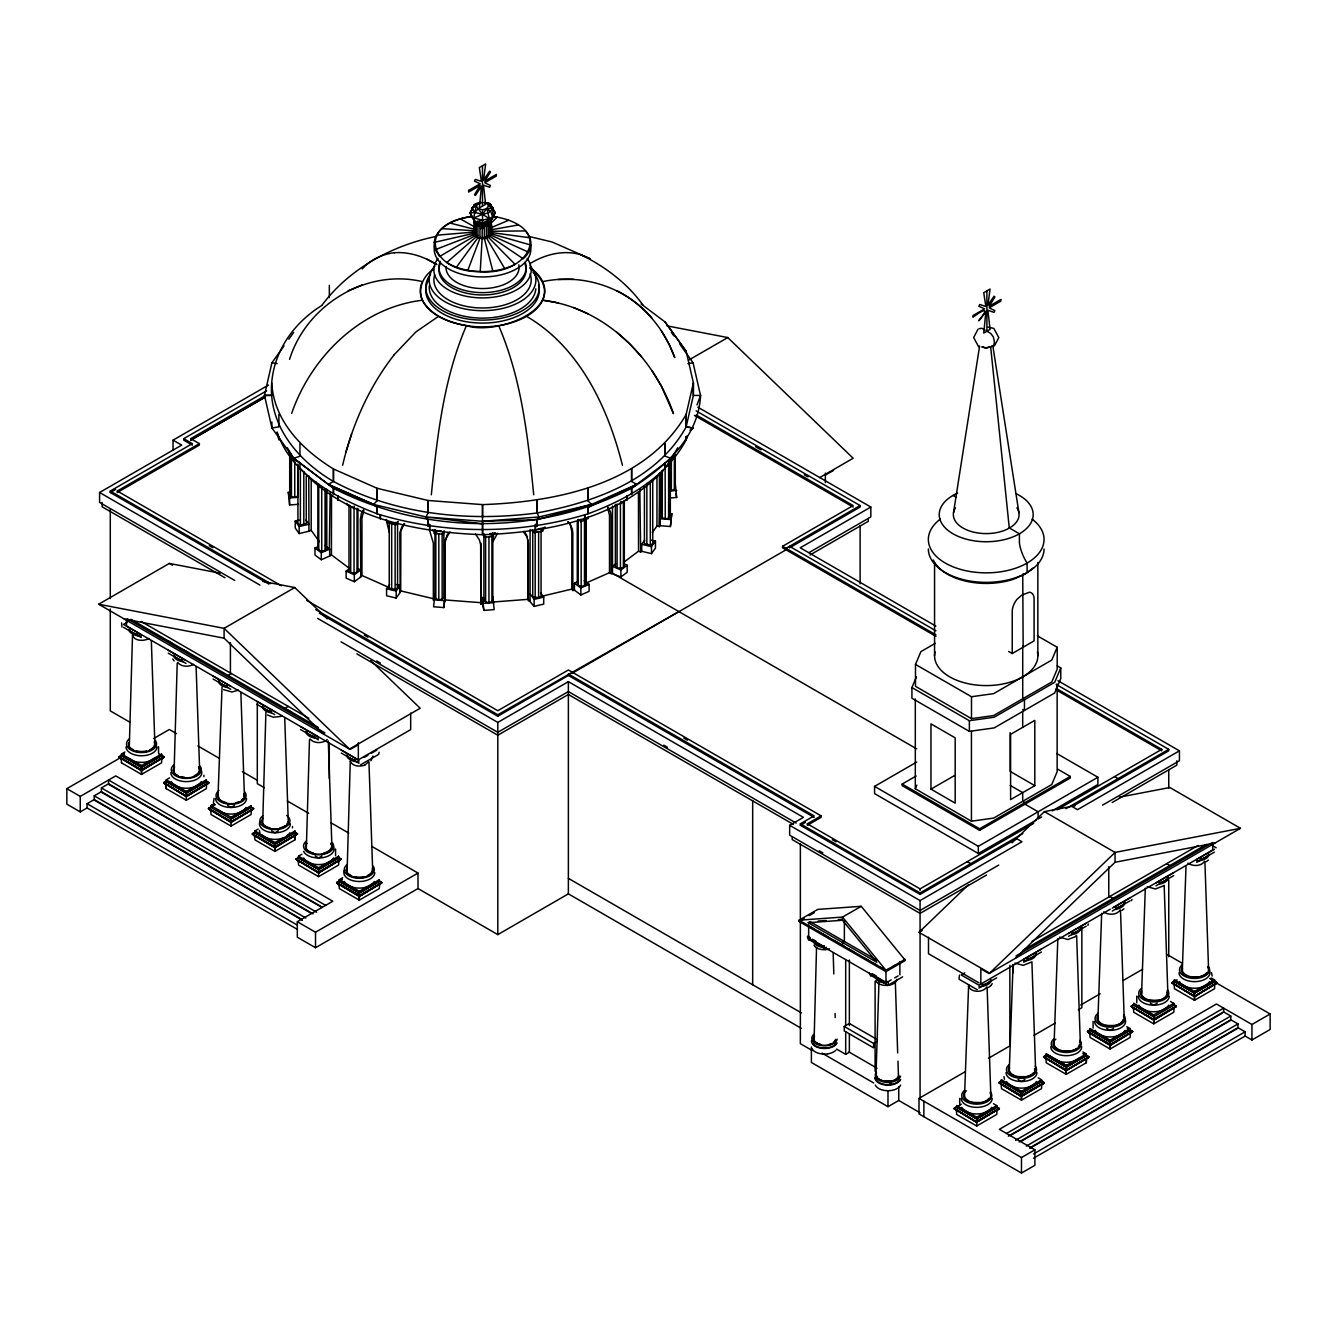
<?xml version="1.0" encoding="UTF-8"?>
<svg xmlns="http://www.w3.org/2000/svg" width="1337" height="1337" viewBox="0 0 1337 1337"><rect width="100%" height="100%" fill="white"/><g stroke="black" fill="none" stroke-linecap="round" stroke-linejoin="round"><path stroke-width="1.5" d="M121.483 762.842L121.249 758.731L121.5 759.7M162.395 758.747L162.88 757.878L141.538 770.463L119.311 756.959L141.538 769.794L141.538 774.407L161.56 762.842L161.81 758.747M141.538 767.421L141.538 770.062L164.2 756.959L162.061 755.572L141.538 767.421L120.999 755.539L118.859 756.943L141.538 770.212M141.538 771.282L141.521 774.407L121.5 762.825M166.256 788.68L166.005 784.568L166.256 788.663L186.294 800.245L206.333 788.68L206.583 784.585M186.294 800.245L186.294 795.632L208.522 782.813L186.294 796.367L164.083 782.813L186.294 796.367M186.294 795.899L186.294 793.259L206.834 781.41L208.973 782.813L186.294 796.635L207.636 783.733M211.029 811.392L210.778 810.439L211.012 814.534L231.05 826.099L251.089 814.534L251.339 810.439M231.05 826.099L231.067 821.486L208.839 808.634L212.265 806.662M231.067 821.737L231.067 819.113L251.59 807.247L253.729 808.651L231.067 821.737L208.388 808.634L210.527 807.23L231.067 819.113M254.866 836.711L254.632 835.742L254.866 839.837L274.904 851.418L294.942 839.853L295.193 835.759M274.904 848.276L274.904 851.418L274.921 846.806L297.132 833.97L274.904 847.524L253.027 834.873L252.693 833.97L256.102 831.982M274.921 844.432L295.444 832.567L297.583 833.97L274.904 847.207L252.242 833.954L254.381 832.55L274.921 844.432L274.904 847.792L296.246 834.89M294.942 839.853L294.942 836.711M299.137 520.11L295.226 521.029L295.226 528.031L299.187 533.563L308.964 531.224L308.747 475.721M297.934 463.972L297.934 523.619L300.374 525.04L306.257 523.636L306.257 476.323M298.519 861.914L298.285 860.944L298.519 865.039L318.557 876.621L338.595 865.056L338.846 860.961M299.187 533.563L299.187 526.561L295.226 521.029M300.374 525.04L300.374 469.504M303.817 525.04L303.817 471.56M319.342 541.686L311.203 530.338L311.203 479.231M318.323 546.532L314.964 548.02L314.964 555.005L321.281 559.752L329.671 556.042L329.671 549.039L324.941 545.479M317.855 484.429L317.855 548.187L318.741 550.109L321.732 551.111L325.058 550.593L326.78 548.872L326.78 489.208M318.557 876.621L318.557 872.66M318.574 869.635L318.557 872.259L295.895 859.156L298.034 857.769L318.574 869.635L339.097 857.769L341.236 859.173L318.557 872.994L339.899 860.092L339.414 860.961M318.741 550.109L318.741 484.278M321.281 559.752L321.281 552.766L314.964 548.02M321.732 551.111L321.732 487.337M325.058 550.593L325.058 488.874M325.894 491.398L325.894 546.95L326.78 548.872M329.32 549.641L330.172 492.334M348.857 567.958L331.426 554.855L331.526 495.342M284.012 345.932L271.912 362.795L264.475 395.384L271.912 427.957L293.689 458.324L328.35 484.412L333.448 481.454L333.448 468.953C302.396 449.767 273.968 421.322 271.695 382.883C274.286 350.177 294.675 322 322.284 305.22M339.264 885.428L339.013 884.476L339.264 888.57L359.302 900.135L379.34 888.57L379.591 884.476M349.341 568.693L346.133 571.116L346.133 578.102L354.338 581.745L360.789 576.915L360.789 569.913L357.497 568.459M350.712 572.57L350.712 506.756L348.99 505.035L348.99 570.849L350.712 572.57L354.038 573.088L357.029 572.102L357.915 570.18L357.915 508.461M354.038 573.088L354.038 507.275M354.338 581.745L354.338 574.76L360.789 569.913M357.029 572.102L357.029 508.327M359.302 897.01L359.302 900.135L359.302 895.523L381.53 882.687L359.302 896.258L337.409 883.59L337.091 882.671L342.205 879.713M359.302 893.149L359.302 895.79L336.623 882.671L338.762 881.267L359.302 893.149L379.842 881.3L381.981 882.687L359.302 896.509L380.644 883.607L380.159 884.476M360.789 576.915L360.338 519.475L361.441 513.124L363.33 509.915M360.338 576.715L361.959 575.495L361.959 518.255L363.898 510.182M696.995 404.944L700.605 395.384C698.181 438.369 665.274 466.713 631.616 488.206C539.947 535.402 425.099 535.402 333.448 488.206L328.334 484.395L373.491 504.4L377.118 507.542L377.118 513.809C445.488 534.767 519.558 534.767 587.946 513.826C627.036 499.386 665.709 477.777 686.182 439.906L687.084 435.962L686.098 439.957L686.115 436.831M287.338 447.745L293.689 458.324L333.448 488.189L373.508 504.417L377.118 500.79L377.118 488.306L333.448 468.969L333.448 481.454C395.535 514.611 468.034 522.065 537.09 512.957C594.129 502.394 656.35 480.484 686.182 426.904L686.199 414.386C645.654 484.161 557.061 501.96 482.54 504.617L482.54 517.101M389.619 584.553L386.577 588.781L386.577 595.767L396.153 598.057L400.198 592.425L400.198 585.422L396.37 584.503M391.674 589.5L391.674 523.686L389.234 522.266L389.234 588.096L395.117 589.5L397.557 588.096L397.557 522.266M395.117 589.5L395.117 523.686L391.674 523.686M396.153 598.057L396.153 591.071L400.198 585.422M400.198 592.425L399.83 532.761L401.952 526.661L404.626 523.603M399.696 592.291L400.699 590.887L400.849 531.341L404.192 523.603M328.35 484.412L373.508 504.417L426.085 516.984L427.974 519.709L427.957 525.976L427.974 519.709L426.085 516.984L427.957 512.957L427.957 500.456L377.118 488.306L377.118 500.807M433.355 600.346L433.355 543.106L429.879 531.407M434.96 593.745L433.572 606.781L443.851 607.566L445.221 594.514L443.851 607.566M434.96 598.976L434.96 529.435M438.82 599.728L435.829 598.742L435.829 532.911L438.82 533.914L438.82 599.728L442.146 599.21L443.867 597.489L443.867 531.675M442.146 599.21L442.146 533.396M445.221 601.516L444.669 544.226L447.444 533.964M444.669 601.466L445.171 540.399M492.801 596.569L494.172 609.622L483.91 610.407L482.523 604.357L480.802 604.224L480.651 544.627L479.431 540.031L475.521 533.948M480.802 604.224L481.002 543.123M482.523 604.357L482.523 597.355L483.91 610.407M427.974 512.957L427.974 500.473L482.523 504.617L482.523 534.7C546.666 532.561 617.31 519.107 663.068 470.708M484.445 202.355L490.144 203.725L495.141 212.867L490.796 221.106L482.54 223.831L482.54 209.775L478.094 208.706L476.256 206.132L478.094 203.575L481.069 202.455M482.473 206.099L482.473 165.771M492.818 599.661L491.916 601.583L488.941 602.569L485.615 602.051L483.894 600.33L483.894 534.516M485.615 602.051L485.615 536.237M488.941 602.569L488.941 536.739L491.916 535.753L491.916 601.583M492.801 601.817L492.818 533.831M540.683 592.859L543.708 597.087L543.708 604.09L534.131 606.38L528.031 599.344L527.881 539.78M528.382 600.865L528.382 543.624L526.661 535.368L524.305 531.524M530.087 600.731L530.104 529.435M534.131 606.38L534.131 599.377L530.087 593.745M535.184 597.823L535.184 531.992L532.744 530.588L532.744 596.419L538.627 597.823L541.067 596.419L541.067 530.588M587.962 500.807L587.962 488.306L587.946 500.807L591.556 504.417L537.106 519.709L537.09 525.976L537.106 519.709L538.961 516.984L591.572 504.417L636.713 484.412L631.616 481.454L631.616 468.969L631.616 481.454M537.09 512.957L537.09 500.473L537.106 512.957L538.961 516.984L482.54 521.28L426.085 516.984L482.54 523.853M538.627 597.823L538.627 531.992L535.184 531.992M584.252 580.709L589.082 584.353L589.082 591.338L580.86 594.982L574.425 590.135L572.821 590.519L571.818 589.099L571.818 531.859L570.531 525.341M572.821 590.519L572.821 533.279L572.253 528.783L569.562 523.469M574.425 590.135L574.425 583.149L577.718 581.695M577.283 521.697L577.283 583.4L578.186 585.322L581.16 586.325L584.486 585.807L586.224 584.085L586.224 518.255L584.486 519.993L584.486 585.807M578.186 585.322L578.186 519.508L581.16 520.494L581.16 586.325M580.86 594.982L580.86 587.996L574.425 583.149M585.322 518.405L585.322 582.163L586.224 584.085M623.827 563.763L627.187 565.25L627.187 572.253L620.886 576.999L609.505 572.671L609.505 515.43L607.566 507.358M611.126 573.891L611.126 516.634L610.625 512.238L608.134 507.091M612.496 573.272L612.496 506.038M615.371 504.4L615.371 566.103L617.092 567.824L620.435 568.342L623.41 567.356L624.312 565.434L624.312 501.659M617.092 567.824L617.092 504.066M620.435 568.342L620.435 502.528L623.41 501.525L623.41 567.356M620.886 576.999L620.886 569.997L627.187 565.25M624.279 561.891L638.551 551.162L638.451 491.665M638.551 551.162L640.657 552.097L639.805 488.657M640.657 552.097L641.71 551.295L641.71 544.309L644.685 540.165M644.417 486.116L644.417 543.708L650.3 545.112L652.74 543.708L652.74 541.719M646.857 545.112L646.857 483.409M650.3 545.112L650.3 481.353M641.71 551.295L651.47 553.635L651.47 546.649L655.448 541.117L651.537 540.181M652.74 543.708L652.74 479.95M655.448 541.117L655.448 548.103L651.47 553.635M652.306 532.527L656.952 526.043L656.952 476.975M656.952 526.043L659.408 526.628L659.408 473.482M659.96 473.214L659.926 525.725L670.405 526.527L671.776 513.609L670.405 526.527M660.077 472.746L659.408 526.628M661.414 472.646L661.38 515.831L662.283 517.753L665.258 518.756L668.6 518.238L670.322 516.517L670.355 460.981M662.283 517.753L662.316 470.457M665.258 518.756L665.124 463.003L665.124 469.254M665.124 456.251L665.124 443.767L665.124 456.251L671.375 458.34L677.742 447.745M668.6 518.238L668.634 462.702M669.469 461.115L669.419 514.595L670.322 516.517M671.375 459.627L671.341 490.478L674.333 489.492L675.218 487.57M674.333 489.492L674.349 454.53M675.319 488.038L675.252 454.664M669.687 497.999L676.672 497.464L675.319 484.546M690.377 430.247L693.168 427.974L686.115 426.938L686.132 414.453L693.385 382.883L686.199 351.38L665.124 322.016L641.192 304.017M686.182 414.403L686.182 426.904L693.168 427.974L690.377 430.23M696.243 414.971L853.14 505.553L782.563 546.315L782.563 547.802L935.95 636.345M824.244 945.994L824.244 948.451L809.236 939.761L810.138 938.541L809.236 937.304M825.364 482.674L825.364 473.097M860.126 583.818L860.126 525.508M696.109 410.86L860.126 505.553L860.126 507.041L789.549 547.802L789.549 546.315L935.9 630.813M868.265 518.422L868.265 521.346L810.038 554.972M697.847 407.183L870.822 507.041L870.822 516.951L809.052 552.599M965.314 1071.639L918.987 1098.379L918.987 1113.871L1021.485 1173.05L1034.888 1165.312L1034.888 1149.82L999.374 1129.33L1216.453 1004.003L1251.95 1024.493L1270.15 1013.998L1270.15 1029.473L1251.95 1039.985L1245.131 1036.058L1033.501 1158.243M928.496 937.187L928.496 953.716L979.035 982.896M976.729 1118.751L956.69 1107.153L956.69 1105.582L976.729 1117.164L976.729 1118.751L996.767 1107.17L996.767 1105.599L993.424 1103.677M956.44 1110.345L956.69 1114.456L976.729 1126.021L976.729 1119.036L997.252 1107.186L999.391 1108.574L976.729 1121.643L976.729 1117.147L996.767 1105.599L996.767 1107.186M976.729 1122.863L976.729 1121.409L998.94 1108.574L976.729 1122.378L955.387 1109.509L955.871 1110.345M980.84 983.932L980.84 968.807L989.029 973.537L1240.485 828.305L1169.825 787.51L1119.336 797.22M986.89 290.881L986.89 331.208L990.667 333.398L993.358 336.924L994.477 342.322L993.358 346.45M1001.446 1081.315L1001.446 1079.728L1021.485 1091.326L1021.485 1092.897L1001.446 1081.315L1001.446 1079.761M1009.87 965.297L1009.87 1045.918L988.494 1058.252M1010.12 732.626L1010.12 771.382L1034.805 785.638L1034.805 720.376L1010.605 734.331L1010.605 799.61L1034.805 785.638M1012.777 973.169L1012.777 964.896M1021.485 1173.05L1021.485 1157.558L1034.888 1149.82M1021.485 1097.042L1021.485 1100.184L1001.446 1088.619L1001.196 1084.491M1041.774 1084.524L1041.523 1088.619L1021.485 1100.167L1021.485 1096.206L1000.143 1083.638L1021.485 1096.557L1021.485 1093.181L1042.024 1081.332L1044.164 1082.736L1021.485 1095.805L1021.485 1091.31L1041.523 1079.761L1041.523 1081.332L1021.485 1092.881M1022.705 727.361L1022.705 711.401M1022.721 645.804L1022.721 698.75L1024.46 699.752L1024.46 710.432L1022.721 709.429M1023.123 574.175L1022.989 574.342A3.175 1.554 66.9 0 0 1022.738 575.445L1023.156 647.208M1027.1 572.57L1027.1 563.061A32.573 18.802 60 0 1 1020.415 547.953A32.773 18.919 60 0 1 1019.412 542.922L1019.429 533.781L1009.268 527.914L990.667 346.868L986.238 347.921L981.826 346.868L985.586 347.938L990.667 346.868M1037.846 655.765L1037.846 562.643M1041.523 1081.332L1041.523 1079.761L1038.18 1077.823M1046.219 1055.478L1046.219 1053.89L1066.257 1065.455L1086.296 1053.907L1086.296 1055.495L1066.257 1067.043L1046.219 1055.478L1046.219 1053.907L1066.257 1065.472L1066.257 1067.06M1057.149 683.992L1057.149 771.716L1051.768 784.535L993.642 818.094L971.447 821.202L915.31 788.797L915.31 698.984M1037.328 635.794L1057.199 647.258L1057.199 669.168L1051.784 681.97L993.658 715.529L971.498 718.654L915.494 686.316L915.494 664.422L920.909 651.62L935.282 643.331M1057.183 665.859L1060.776 667.932L1060.776 678.611L1054.709 692.967L994.21 727.896L969.358 731.389L911.918 698.232L911.918 687.552L916.48 676.789M1087.583 1057.818L1066.257 1070.686L1043.579 1056.899L1045.718 1055.478L1066.257 1067.344L1086.78 1055.495L1088.92 1056.899L1066.257 1070.118L1066.257 1065.455M1066.257 1067.344L1066.241 1074.346L1046.202 1062.765L1045.969 1058.653M1066.257 1069.717L1066.241 1074.313L1086.279 1062.765L1086.53 1058.67L1086.279 1062.765M1057.684 769.159L1070.285 776.446L1070.285 778.017L979.637 830.361L902.174 785.638L902.174 784.067L916.129 776.012M1081.85 927.093L1081.85 1007.714L1078.307 1009.769M1086.296 1055.495L1086.296 1053.907L1082.953 1051.985M1110.111 1041.74L1090.073 1030.159L1090.073 1028.571L1110.111 1040.169L1110.111 1041.74L1130.133 1030.175L1130.133 1028.588L1126.807 1026.666M1056.748 753.5L1097.911 777.265L1097.911 784.485L1052.186 810.874M1108.757 897.077L1108.757 866.71M1110.094 1045.885L1110.094 1049.027L1090.056 1037.462L1089.822 1033.334M1110.094 1045.049L1110.094 1048.993L1130.133 1037.462L1130.383 1033.351M1015.218 958.362L1115.058 862.265L1115.058 852.421L1044.398 811.626L1012.025 842.795M1133.726 1004.956L1133.726 1003.368L1153.764 1014.95L1153.764 1016.538L1133.726 1004.956L1133.726 1003.385M1133.709 1009.117L1133.475 1008.148L1133.709 1012.259L1153.747 1023.824L1173.786 1012.243L1174.036 1008.148M1153.747 1019.613L1132.422 1007.279L1153.747 1020.198L1176.426 1006.377L1174.287 1004.973L1153.764 1016.805L1153.747 1023.824L1153.764 1019.195L1175.975 1006.377L1172.549 1004.405M1056.18 688.405L1161.753 749.355L1161.753 750.842L1056.18 689.892M1168.739 956.74L1168.739 879.779M1168.739 788.278L1168.739 769.56M1056.18 684.377L1168.739 749.355L1168.739 750.842L1072.174 806.595L1077.522 809.67L1179.435 750.842L1179.435 760.753L1102.557 805.141M1194.493 993.023L1174.454 981.425L1174.454 979.854L1194.493 991.436L1194.493 993.023L1214.531 981.442L1214.531 979.871L1211.188 977.949M1176.861 760.753L1176.861 765.148L1112.183 802.501M1212.659 842.527L1212.659 850.098L1113.821 907.154M1008.365 1136.166L1223.622 1011.892L1230.792 1016.036L1230.792 1020.281L1020.967 1141.43M1019.145 1141.965L1230.792 1019.78L1237.962 1023.925L1237.962 1028.17L1029.941 1148.266M1245.131 1036.058L1245.131 1031.813L1237.962 1027.668L1029.941 1147.764M1251.95 1039.985L1251.95 1024.493M141.538 767.137L141.538 765.549L161.576 753.984L161.576 755.572L141.538 767.137L121.5 755.539L121.5 753.984L124.842 752.029M186.294 792.975L186.294 791.404L206.333 779.839L206.333 781.41L186.294 792.975L166.256 781.393L166.256 779.822L169.598 777.883M211.029 805.676L211.029 807.247L211.029 805.659L214.371 803.721L211.029 805.676L231.067 817.241L231.067 818.812L251.105 807.247L251.105 805.676L231.067 817.241M286.603 835.809L294.959 830.996L294.942 832.567L274.921 844.132L254.882 832.55L254.882 830.996L258.225 829.04M318.574 869.334L318.574 867.763L338.595 856.198L338.595 857.769L318.574 869.334L298.535 857.752L298.535 856.198L301.878 854.243M359.302 892.865L359.302 891.278L379.34 879.713L379.34 881.3L359.302 892.865L339.264 881.267L339.264 879.713L342.606 877.757M1194.493 996.416L1216.72 982.845L1194.493 996.383L1172.265 982.829L1194.493 996.667L1215.834 983.781M128.502 742.854L129.371 746.765A13.169 7.604 0 0 0 133.499 749.89M243.718 793.643A13.169 7.604 0 0 1 235.546 803.303A13.169 7.604 0 0 1 218.817 798.59L218.031 794.546M588.33 516.667A5.649 4.579 13.8 0 0 588.163 517.553A5.565 4.512 12.1 0 0 588.213 518.472L580.993 521.664L580.927 519.308M876.002 1074.497L878.944 982.812M835.725 1040.136A11.131 6.434 0 0 1 828.388 1045.016A11.331 6.551 0 0 1 814.083 1040.938L816.539 947.448M154.19 741.951A13.169 7.604 0 0 1 146.017 751.611A13.169 7.604 0 0 1 129.288 746.898L132.513 635.342M198.946 767.806A13.169 7.604 0 0 1 190.79 777.465A13.169 7.604 0 0 1 174.061 772.736L177.203 663.252M225.986 802.584A13.169 7.604 0 0 1 218.9 798.456L218.015 796.534L222.042 687.017M284.714 717.768L288.24 820.901A13.169 7.604 0 0 1 277.745 828.89A13.169 7.604 0 0 1 262.67 823.893L265.896 712.337M331.208 844.165A13.169 7.604 0 0 1 323.053 853.825A13.169 7.604 0 0 1 306.323 849.095L309.482 739.612M368.962 762.374L372.639 869.635A13.169 7.604 0 0 1 362.126 877.607A13.169 7.604 0 0 1 347.068 872.626L350.294 761.071M968.656 984.667L964.545 1095.889A13.169 7.587 0 0 0 978.584 1102.941L981.96 1102.557A13.169 7.587 0 0 0 990.115 1092.914M1009.301 1070.051L1013.062 964.478M1054.074 1044.214L1057.834 938.641M1097.928 1018.894L1101.671 913.321M1141.581 993.692L1145.324 888.119M1182.309 970.161L1186.003 866.677M544.944 527.413A3.961 3.008 37 0 0 544.209 527.731L542.906 529.719A5.615 4.262 34.9 0 0 542.889 531.09L534.516 532.611M620.803 501.943L620.786 503.665L626.318 499.503M482.339 223.095L482.139 238.487C492.852 239.958 493.37 226.571 490.077 219.502L491.013 233.841M475.387 235.546L439.572 256.503L435.31 249.651A48.316 27.893 0 0 1 472.279 216.46C414.988 223.296 429.478 272.614 480.25 271.595L482.189 237.401M444.101 530.789L443.299 534.349L434.324 533.196A5.716 3.677 -53.5 0 0 434.191 531.892L434.04 531.541A4.93 3.192 -52.4 0 0 433.422 530.689L432.169 530.271L441.277 530.956M431.316 494.807C437.082 437.6 443.416 378.889 466.429 325.643C498.133 336.239 576.999 305.22 529.853 268.002M869.284 972.584L870.654 976.027L872.008 974.155M203.909 776.697L203.909 775.276M292.519 827.87L292.519 826.433M354.288 506.088L354.221 508.428L347.052 504.784A5.716 4.629 -13.5 0 0 346.868 503.431M368.745 761.722L364.8 765.148M372.956 756.09L370.934 760.803M953.515 512.656L979.62 345.982M158.551 753.483L158.551 746.798M214.07 798.473L213.452 802.534M335.57 855.697L335.57 849.012M434.291 533.664L435.093 530.104M661.28 512.806L659.926 518.739L670.422 519.541M686.115 426.938L693.385 395.384L693.385 382.883L693.301 395.434L700.521 395.434L693.084 362.845L679.865 344.244M959.715 1098.396L959.715 1105.081M1093.098 1021.384L1093.098 1028.069M1136.751 996.182L1136.751 1002.867M1088.335 924.001L1087.9 925.371M342.64 465.243C351.965 425.35 368.995 386.928 394.315 354.572M997.001 1110.362L996.75 1114.456L976.712 1126.005M1214.781 984.634L1214.531 988.728L1194.493 1000.277L1174.454 988.728L1174.204 984.617M474.251 234.643L474.451 220.254L474.251 234.643L477.961 237.719L482.139 238.487M474.535 220.271L474.251 222.794C477.643 228.142 488.59 228.192 491.013 221.975L490.01 219.519M480.25 271.595C526.26 276.174 556.393 229.078 497.247 217.129A48.316 27.893 0 0 0 493.203 216.494M345.815 452.341L351.531 434.141M489.676 236.248L489.676 224.399L490.946 221.975M823.659 945.727C822.021 948.652 827.386 951.71 826.099 947.131M885.679 981.525C884.392 987.174 891.227 985.118 886.899 981.174M492.517 540.181L493.269 537.909M492.868 541.702L497.548 533.346M445.288 539.647L449.967 532.009M141.538 770.78L163.749 756.959L141.538 769.794L141.538 770.78L120.196 757.878L120.681 758.731M163.432 757.895L163.749 756.959M208.188 783.733L208.522 782.813M252.944 809.57L253.278 808.651L231.067 822.205L208.839 808.651L209.174 809.553M381.195 883.607L381.53 882.687M998.622 1109.509L998.94 1108.574M1043.378 1083.655L1043.712 1082.736L1021.485 1095.538L999.274 1082.719L1021.485 1096.541L1043.378 1083.655L1043.712 1082.736L1040.286 1080.764M1044.364 1057.818L1044.03 1056.899L1066.257 1070.452L1088.134 1057.818L1088.468 1056.899L1082.953 1053.556L1088.92 1056.899M1088.134 1057.818L1088.468 1056.899L1066.257 1070.436M1132.322 1031.579L1110.094 1045.116L1087.883 1031.579L1110.111 1044.398L1132.322 1031.579L1128.896 1029.607L1132.773 1031.579L1110.094 1045.4L1131.436 1032.498M1175.641 1007.296L1175.975 1006.377L1153.747 1019.914L1131.537 1006.377M1216.386 983.781L1216.72 982.845M291.633 413.484C311.17 356.595 361.157 307.527 422.408 300.223C431.216 316.05 449.583 322.518 466.429 325.643M479.983 226.371L481.253 222.995M467.833 270.291L480.334 237.201M485.515 222.727L482.54 223.831L474.953 222.026L469.955 212.867L474.301 204.628L480.535 202.388M1132.021 899.383L1131.403 900.637M289.561 359.352C306.557 304.819 366.188 268.336 422.408 281.622A62.254 35.949 0 0 0 496.027 326.011A62.254 35.949 0 0 0 530.221 267.818M915.31 788.797L916.848 785.137M1057.199 647.258L1051.784 660.06L993.658 693.619L971.498 696.744L915.494 664.422M1060.776 667.932L1054.709 682.288L994.21 717.217L969.358 720.71L911.918 687.552M297.75 465.326L297.75 496.177L294.758 497.18L291.433 496.662L289.711 494.941L290.597 493.019L290.597 453.945M483.894 600.33L484.779 598.408M814.133 1035.857L814.133 1040.838A11.348 6.551 0 0 0 820.216 1044.381M174.161 766.786L173.258 770.68L174.128 772.602A13.169 7.604 0 0 0 178.256 775.744M262.787 817.943L261.868 821.837L262.737 823.759A13.169 7.604 0 0 0 269.84 827.904M306.44 843.146L305.521 847.056L306.39 848.962A13.169 7.604 0 0 0 313.493 853.106M347.169 866.66L346.25 870.571L347.135 872.493A13.169 7.604 0 0 0 351.263 875.618M484.445 202.806L490.144 203.725L482.54 214.321L473.649 218.015L471.794 217.63M541.401 531.859L544.092 527.53M997.586 1110.362L998.054 1109.509L976.729 1122.044L954.501 1108.574M1042.342 1084.524L1042.827 1083.655L1021.485 1096.206M1175.089 1007.296L1153.747 1020.181M959.431 975.108L959.08 979.236L977.163 989.681M986.84 986.957C983.247 992.722 971.331 992.973 968.489 986.305M1075.667 936.485L1076.369 935.265M1120.222 909.945C1116.846 915.31 1108.356 915.227 1103.526 911.901M1204.62 861.229C1201.244 866.593 1192.754 866.51 1187.924 863.184M288.842 339.18L293.689 332.428M478.094 222.176L474.953 222.026L469.955 212.867L472.73 209.023L471.794 208.104L478.094 203.575L481.069 202.856M484.027 202.856L490.144 203.725L495.141 212.867L490.796 221.106L487.002 222.176L488.573 222.393L489.225 218.549L487.002 208.706L482.54 209.775M386.075 519.408L386.393 519.642A4.947 3.727 -34.5 0 1 387.128 520.594L387.396 521.413A5.732 4.278 -37.3 0 1 387.396 522.767L395.802 524.772L398.192 521.447M666.695 465.677L673.881 455.65M977.965 329.32L973.637 337.559L978.617 346.701M994.477 345.798L998.806 337.559L993.826 328.417L988.127 327.047M990.834 985.586L992.204 983.664M121.617 622.892L121.951 627.003M477.961 237.719L477.961 225.869L480.267 222.711M456.418 267.183L477.794 237.869M360.589 764.814L378.672 754.369L379.106 752.213M322.1 305.037C349.375 268.553 392.443 245.239 436.647 236.331M474.451 232.12L475.404 230.95M394.315 354.572L415.941 331.877L438.519 316.334M443.951 531.491L443.299 532.995A5.615 2.824 65.7 0 0 443.299 534.365M362.177 269.004C370.349 259.746 382.148 254.214 394.315 252.693M489.894 224.248L497.247 217.129L493.102 216.694M1240.485 828.305L1115.058 852.421L989.647 973.119L918.987 932.324L968.523 884.659M991.152 346.601L992.004 345.798M327.231 739.528L325.894 740.698M479.431 222.31L476.323 225.017L476.256 236.9M477.877 235.412L446.775 262.487A48.316 27.893 0 0 0 515.063 264.358L486.785 235.663M148.858 638.501L147.037 639.42M193.631 664.339C189.403 666.912 181.381 667.23 177.771 662.55M238.504 690.076L232.003 692.014L223.613 689.658M1030.894 962.322L1023.173 965.347L1014.917 963.075M1075.55 936.585L1067.929 939.493L1059.556 937.137M1163.173 885.963L1155.435 888.971L1147.179 886.698M591.572 504.417L587.946 507.542L587.946 513.826L587.962 507.542L636.73 484.412L631.616 488.206L631.616 494.473L631.616 488.206L671.375 458.34M690.31 430.297L693.101 428.024M479.582 222.727L482.54 223.831L492.367 216.728L493.286 208.104L488.841 206.132L487.002 203.575M433.572 269.222C423.361 275.539 417.345 288.759 422.408 300.223M615.655 563.913L612.496 566.286L620.886 569.997M1033.668 567.607L1025.212 573.957L1023.975 573.757A3.209 2.072 53 0 0 1023.457 573.941M988.494 987.441L990.633 985.82M1121.86 910.43L1124.016 908.809M1206.258 861.713L1208.414 860.092M954.05 1108.574L961.32 1104.195M1021.485 1093.181L1000.962 1081.315L998.823 1082.736L1021.485 1096.557M1066.257 1069.951L1043.579 1056.865L1045.718 1055.495M1132.773 1031.579L1130.634 1030.175L1110.111 1042.008L1089.571 1030.159L1087.432 1031.579L1110.094 1044.665M1153.764 1016.822L1133.224 1004.956L1131.085 1006.377L1153.747 1019.462L1153.764 1014.933L1173.786 1003.385L1173.786 1004.973L1173.786 1003.385L1170.46 1001.463M1194.493 996.667L1217.171 982.845L1215.032 981.458L1194.493 993.291L1173.953 981.425L1171.814 982.845L1194.493 995.931M186.294 793.259L165.771 781.393L163.632 782.78L186.294 796.05M165.771 781.41L163.632 782.813L167.108 780.775M210.527 807.247L208.388 808.651L215.357 804.607M254.381 832.567L252.242 833.97L255.735 831.932M338.762 881.284L336.623 882.687L342.188 879.295M976.729 1122.395L954.05 1108.557L956.189 1107.153L976.729 1119.036M1000.962 1081.315L998.823 1082.719L1002.299 1080.697M1089.571 1030.159L1087.432 1031.546L1090.925 1029.54M1133.224 1004.956L1131.085 1006.343L1134.578 1004.338M1173.953 981.425L1171.814 982.829L1177.045 979.82M475.003 235.847L475.003 223.998L478.061 222.226M894.938 1080.212L896.993 1079.009A11.164 6.451 0 0 0 899.183 1075.917M264.693 395.969L190.74 438.653L190.74 440.14L264.609 397.407M315.749 609.655L497.799 714.76L678.862 611.577M173.058 450.051L173.058 440.14L268.486 385.056M192.361 445.121L183.754 440.14L183.754 438.653L266.615 390.822M234.727 580.442L99.59 502.411L99.59 492.501L181.682 445.121L173.058 440.14M190.74 440.14L264.693 397.457M268.887 584.085L110.286 492.501L110.286 491.03L192.361 443.633L183.754 438.653M110.286 492.501L115.634 489.409M117.272 491.03L199.347 443.633L199.347 445.121L117.272 492.501L117.272 491.03L281.372 585.773M358.333 744.726L350.144 749.455L98.687 604.224L169.348 563.429L220.204 573.222M127.065 622.373L123.522 624.412L141.254 634.674M327.298 618.864L294.758 587.545L224.098 628.34L98.687 604.224M688.889 360.004L727.763 337.559L853.173 458.257L819.614 477.643M228.159 675.436L231.401 673.564M120.999 755.555L124.425 753.567M118.859 756.959L124.441 753.984M296.898 929.098L87.055 807.949L80.253 811.893L66.85 804.155L66.85 788.663L121.082 757.36M153.621 738.576L169.348 729.484L176.467 733.612M66.85 788.663L80.253 796.401L115.751 775.895L332.813 901.222L297.315 921.728L297.315 937.22L315.515 947.716L418.013 888.553L418.013 873.061L371.719 846.338M311.237 913.321L101.411 792.172L101.411 787.928L108.581 783.8L322.033 907.021M302.262 920.174L94.225 800.061L94.225 795.816L101.411 791.688L313.042 913.873M87.055 807.949L87.055 803.704L94.225 799.576L302.262 919.672M285.065 708.276L288.291 706.421M234.51 805.476L231.067 807.464A15.476 8.941 0 0 1 215.575 798.507M825.364 475.086L833.553 470.373M232.839 820.868L252.392 809.57L231.067 822.472L209.725 809.57L210.21 810.406M126.497 620.335L126.497 626.017L358.333 759.867L410.676 729.634L410.676 713.106M364.349 757.327L367.892 755.288M371.435 753.232L376.767 750.157M278.363 830.795L274.921 832.784L271.478 830.795M274.921 844.132L274.921 842.561L283.26 837.731M860.126 505.553L786.056 548.32L786.056 549.808L571.868 673.464M319.359 613.215L497.799 716.231L568.375 675.486L814.116 817.358M317.604 618.379L497.799 722.415L568.375 681.653L803.42 817.358L789.666 825.297L789.666 835.19L920.073 910.48L998.739 865.072M870.822 507.041L800.245 547.802L935.833 626.084M295.895 859.173L299.388 857.134M322.016 855.998L318.574 857.986L315.131 855.998M297.315 921.728L315.515 932.223L418.013 873.061M418.481 888.821L497.799 934.613L568.375 893.851L801.465 1028.42M1012.226 653.526L1034.103 640.891L1034.103 598.926A13.353 7.704 -60 0 0 1029.39 592.207L1021.669 595.199L1016.939 599.394A13.353 7.704 -60 0 0 1012.945 606.981A13.303 7.688 -60 0 0 1012.226 611.577L1012.226 653.526L1008.633 651.453M789.666 825.297L920.073 900.586L1021.986 841.742L1016.638 838.65L920.073 894.403L800.362 825.297L800.362 823.809L814.116 815.871L568.375 673.998L568.375 675.486M800.362 825.297L805.509 822.322M807.347 823.809L821.102 815.871L821.102 817.358L807.347 825.297L807.347 823.809L920.073 888.888L1033.718 823.274M1036.359 820.016L978.333 853.507L874.565 793.61L874.565 786.39L916.764 762.023M930.97 789.148L955.17 803.119L955.17 737.84L930.97 723.869L930.97 789.148L954.484 775.56M904.664 959.548L861.229 906.302L817.776 909.394L799.091 920.19L799.091 921.477L804.189 918.536M809.286 915.578L814.383 912.636M861.229 906.302L842.527 917.082L842.527 920.257L876.838 962.306L808.233 922.697L810.072 921.644L876.871 960.2M902.174 784.067L979.637 828.79L1070.285 776.446M874.565 786.39L978.333 846.304L1097.911 777.265M1041.64 816.957L1038.114 818.996L1038.114 811.776L1024.961 804.189L1024.961 802.618L1022.705 801.314L1022.705 792.624L1010.254 785.437M1057.082 809.787L1161.753 749.355M800.362 823.809L920.073 892.915L1022.838 833.586M1065.973 808.684L1168.739 749.355M986.556 875.033L920.073 913.405L792.223 839.603L792.223 836.661M918.987 932.324L922.162 930.502M885.98 970.344L842.527 917.082L799.091 920.19L885.98 970.344L905.116 959.297L905.116 960.584L885.98 971.631L799.091 921.477M889.356 968.59L885.98 970.545L880.598 967.436M892.715 966.651L896.091 964.696M808.651 924.953L808.651 938.273L885.98 982.912L891.194 979.904M894.67 977.899L898.146 975.893M887.618 985.519L902.625 976.846M877.055 1041.456L873.613 1043.445L873.613 1047.84L844.199 1030.86L844.199 1026.465L849.363 1023.49L877.055 1039.467M964.746 972.885L961.186 974.924L978.935 985.168L1110.228 909.227M1032.03 941.365L1198.102 845.485M1022.939 950.356L1206.592 844.315M836.644 1049.11L845.686 1054.341L849.363 1052.219L849.363 1033.785M1016.053 955.938L1211.94 842.845M1023.691 959.314L1041.423 949.103M1068.447 933.477L1086.196 923.249M1112.3 908.157L1130.032 897.929M1155.953 882.955L1173.685 872.727M1196.699 859.44L1214.431 849.212M1068.447 936.385L1086.196 926.157M1112.3 911.065L1130.032 900.837M1155.953 885.863L1173.685 875.635M1196.699 862.348L1214.431 852.12M978.918 988.076L996.667 977.848M1023.691 962.222L1041.423 952.011M887.969 1085.143L891.244 1083.237M811.392 1046.988L811.392 1062.464L887.985 1106.685L898.748 1100.468L920.073 1112.785M1080.714 1005.023L1100.15 993.792M1123.13 980.522L1142.583 969.292M1034.036 1035.323L1055.294 1023.056M954.05 1108.557L957.543 1106.551M1043.579 1056.865L1047.072 1054.86M1113.554 1028.37L1110.111 1030.359L1106.668 1028.37M1157.207 1003.168L1153.764 1005.157L1150.321 1003.168M1024.927 1079.544L1021.501 1081.516L1018.059 1079.527M1006.544 1133.458L1223.622 1008.148L1223.622 1012.393M1010.17 1135.614L1221.817 1013.429M1015.535 1140.311L1230.792 1016.036M1026.315 1146.11L1237.962 1023.925M1033.501 1153.998L1245.131 1031.813M529.786 263.723C544.811 254.431 563.495 249.601 580.826 254.715C604.742 266.297 627.354 283.26 642.947 305.02M280.419 716.431L282.09 715.579M325.743 740.782C320.93 743.489 313.744 743.355 310.034 738.926M321.281 552.766L329.671 549.039M331.426 554.855L329.671 556.042M586.007 583.082L609.505 572.671M580.86 587.996L589.082 584.353M490.01 228.176L508.662 220.237M348.222 290.697L362.026 284.998M486.434 237.953L486.434 226.103L488.189 225.335L488.239 237.217M435.31 249.651L474.986 234.293M474.317 222.778L477.61 221.507M146.853 639.47C142.073 641.075 134.669 640.807 132.564 635.443M280.235 716.482L273.416 717.25L267.467 714.977M364.617 765.199C359.837 766.82 352.433 766.536 350.327 761.171M474.301 204.628L478.094 203.575L476.524 203.341M474.953 222.026L489.225 218.549L482.54 214.321L474.953 212.499L469.955 212.867M479.582 222.527L485.515 222.527M299.187 526.561L308.964 524.221L305.989 520.076M311.203 530.338L308.964 531.224M537.441 529.235L545.346 527.33M542.103 596.202L571.818 589.099M534.131 599.377L543.708 597.087M434.258 242.381L474.485 233.19M1044.398 811.626L1074.915 805.76M1115.058 862.265L1214.915 843.062M490.478 229.931L518.305 224.934M979.085 328.685L981.776 328.25L985.185 330.222M687.92 363.58L693.084 362.845M892.397 1081.065L883.807 1081.065A11.348 6.551 0 0 1 879.161 1079.009M542.672 281.622C582.397 273.132 626 287.104 652.205 318.44M436.497 235.212L474.535 232.036M298.335 504.3L289.611 504.968L288.257 492.033L289.611 497.966L298.335 497.297M669.687 491.013L676.672 490.478M490.111 533.513L495.576 533.095L494.322 533.513A4.964 3.209 53.3 0 0 493.704 534.382A5.649 3.643 53.7 0 0 493.453 535.585A5.565 3.627 52.6 0 0 493.47 536.505L484.462 537.19L483.643 533.613M491.899 602.101L528.031 599.344M483.91 603.405L494.172 602.636M827.87 1053.823L824.478 1054.091A13.086 7.571 0 0 1 811.843 1048.459M818.144 921.059L826.216 920.491M838.316 919.622L842.36 919.338M808.233 922.697L842.527 920.257M484.345 238.387L484.345 226.538L479.95 226.421L479.95 238.27M537.106 519.709L482.54 521.28L482.54 534.7C417.98 532.377 345.848 519.074 300.792 469.02M490.729 231.268L525.491 230.917A48.316 27.893 0 0 1 523.202 258.793L489.309 235.93M558.147 279.5L573.506 279.366M394.298 252.743C409.389 251.59 424.197 256.721 436.898 264.609L427.171 259.261M441.878 228.627L474.401 230.816M445.02 599.945L481.153 602.703M433.572 599.795L443.851 600.58M1023.674 573.924L1024.643 574.292L1013.613 579.188A54.817 31.653 0 0 1 933.259 559.969M490.746 232.471L529.77 237.769M271.912 362.795L277.143 363.597M1189.429 976.762L1199.49 976.779A13.169 7.587 0 0 0 1206.642 972.701M1148.684 1000.277L1158.761 1000.31A13.169 7.587 0 0 0 1166.817 992.321M1105.031 1025.479L1115.108 1025.512A13.169 7.587 0 0 0 1123.164 1019.496M1061.177 1050.798L1071.255 1050.832A13.169 7.587 0 0 0 1076.669 1048.442M1016.421 1076.636L1026.498 1076.669A13.169 7.587 0 0 0 1033.635 1072.575M971.648 1102.49L981.726 1102.507A13.169 7.587 0 0 0 988.879 1098.429M558.164 302.897L542.672 300.223C603.906 307.543 653.91 356.595 673.43 413.501M667.079 325.894L727.763 337.559M262.888 581.428L294.758 587.545M124.257 618.998L224.098 638.184L323.938 734.28M482.54 220.137L473.649 218.015L476.256 206.132L471.794 208.104L474.953 212.499L478.094 208.706L482.54 214.321L488.573 212.867L493.286 208.104L487.002 208.706L490.796 211.597L493.286 217.63L492.551 213.669M528.349 236.315L552.031 241.964L590.269 258.81L580.826 254.715M641.71 544.309L651.47 546.649M400.699 590.887L434.375 598.943M386.577 588.781L396.153 591.071M450.017 223.062L474.886 229.412M490.261 233.54L530.822 245.039M573.506 307.51L588.547 314.011M361.959 575.495L389.067 587.511M346.133 571.116L354.338 574.76M487.353 221.775L490.545 223.229M489.91 234.694L528.583 252.208M477.994 225.836L475.07 223.981M460.379 218.917L475.721 227.524M952.997 495.442L956.373 497.381M755.589 446.692L761.004 449.8M804.256 474.785L807.866 476.858M694.438 415.423L853.14 507.041M1057.951 680.717L1179.435 750.842M782.563 546.315L935.95 634.874M1114.59 776.58L1118.083 778.602M1212.609 845.753L1216.152 847.792M1166.633 863.652L1169.875 865.524M611.928 572.938L916.681 748.87M1109.743 896.509L1112.969 898.364M1209.901 978.483L1217.171 982.845L1210.186 978.818M1167.652 954.819L1182.042 963.125M1212.609 980.773L1270.15 1013.998M967.236 861.663L970.729 863.685M1172.933 1004.354L1176.426 1006.377L1174.287 1004.973M190.74 438.653L199.347 443.633M821.102 815.871L568.375 669.971L497.799 710.716L306.624 600.346M683.842 738.108L687.452 740.197M832.399 839.753L835.976 841.825M663.77 745.16L667.38 747.249M796.183 823.091L568.375 691.563L497.799 732.308L341.035 641.81M793.376 824.394L568.375 694.488L497.799 735.233L356.879 653.877M1127.208 1028.203L1130.634 1030.175M819.23 850.8L822.84 852.872M1088.218 1032.498L1110.094 1045.4L1110.111 1040.136L1130.133 1028.588L1130.133 1030.175M209.24 545.613L212.85 547.685M364.332 635.159L367.942 637.231M110.286 491.03L270.692 583.634M99.59 492.501L259.946 585.088M376.75 660.946L380.36 663.035M225 577.751L102.147 506.823L102.147 502.411M1066.257 1070.72L1044.916 1057.818M810.606 927.026L814.2 929.098M817.793 931.17L828.556 937.387M833.937 940.496L844.7 946.713M848.293 948.785L853.674 951.894M864.437 958.111L869.819 961.219M873.412 963.292L877.005 965.364M169.348 563.429L172.506 565.267M872.777 974.004L876.103 975.926M886.113 982.411L872.008 974.272L871.106 975.509L886.113 984.166L886.113 981.692M1040.671 1080.731L1044.164 1082.736M995.915 1106.568L999.391 1108.574M844.199 1026.465L873.613 1043.445M141.237 621.504L308.864 718.287M130.926 619.298L318.29 727.462M168.044 640.908L171.637 642.98M184.222 650.233L187.815 652.322M288.458 710.415L292.051 712.504M127.216 618.764L324.908 732.91M568.375 878.359L801.465 1012.928M954.501 1108.557L976.729 1122.111M848.995 1052.002L877.055 1068.213M918.987 1098.379L1021.485 1157.558M822.071 1053.155L873.729 1082.97M812.094 1050.447L800.362 1043.662L800.362 844.015M197.859 745.946L219.235 758.296M242.398 771.666L256.654 779.906M331.058 822.857L348.74 833.068M264.392 787.727L257.306 783.649L257.306 703.011M287.422 801.03L308.663 813.297M130.107 722.331L110.286 710.883L110.286 608.97M325.643 905.366L108.581 780.039L108.581 784.284L322.033 907.522M101.411 787.928L316.668 912.218M94.225 795.816L305.872 918.018M87.055 803.704L296.898 924.853M812.578 939.242L815.904 941.164M811.91 939.56L824.244 946.696M213.051 676.104L230.783 686.366M256.905 701.424L274.637 711.685M300.558 726.626L318.29 736.888M341.286 750.141L359.018 760.402M168.278 650.267L186.01 660.511M213.051 679.012L230.783 689.274M256.888 704.332L274.637 714.593M300.541 729.534L318.29 739.796M341.286 753.049L359.018 763.31M123.522 627.32L141.254 637.582M168.278 653.175L186.01 663.419M158.969 753.934L164.2 756.959M205.48 780.791L208.973 782.813M250.253 806.629L253.729 808.651M294.09 831.948L297.583 833.97L295.444 832.567M337.743 857.151L341.236 859.173M378.488 880.682L381.981 882.687M227.624 805.476L231.067 807.464A15.476 8.941 0 0 0 246.543 798.523M318.574 867.763L298.535 856.165L298.535 857.752M359.302 891.278L339.264 879.696L339.264 881.267M141.538 765.549L121.5 753.968L121.5 755.539M186.294 791.404L166.256 779.805L166.256 781.393M274.921 842.561L254.882 830.962L254.882 832.55M337.091 882.671L359.302 895.523L337.96 883.59L359.302 896.509M252.693 833.954L274.921 846.806M296.68 860.075L296.346 859.156L318.557 872.727L340.785 859.173L318.574 872.008L318.557 872.994L297.232 860.092L318.557 872.409M164.952 783.733L186.294 796.635M274.904 847.792L253.579 834.873L254.047 835.742M1186.454 975.759L1184.03 974.355A13.169 7.587 0 0 1 1182.359 966.818M1145.709 999.274L1143.285 997.87A13.169 7.587 0 0 1 1141.614 990.349M1102.056 1024.476L1099.632 1023.072A13.169 7.587 0 0 1 1097.961 1015.552M1058.219 1049.796L1055.795 1048.392A13.169 7.587 0 0 1 1055.846 1039.15M1013.446 1075.65L1011.023 1074.229A13.169 7.587 0 0 1 1009.351 1066.709M968.69 1101.487L966.267 1100.084A13.169 7.587 0 0 1 966.317 1090.842M616.825 290.731C643.882 304.401 664.489 329.119 674.717 357.497M526.561 316.334C579.723 347.353 607.984 407.635 622.424 465.259M486.785 222.46L489.609 224.382M483.593 534.165L483.793 534.315A4.947 2.473 -65.3 0 1 484.261 535.101L484.445 535.836A5.732 2.774 -67.1 0 1 484.445 537.19M578.152 519.525L580.993 521.664M333.448 481.454C298.385 460.981 268.353 425.684 271.695 382.883M278.881 436.764L278.881 439.906L277.093 432.018C291.533 475.404 337.074 498.233 377.118 513.809L377.118 507.542M616.842 332.295L629.727 343.843L641.559 356.795M370.733 660.679L420.169 708.242L349.509 749.038L224.098 628.34L224.098 638.184M567.891 521.831L569.345 523.235M485.364 222.477L488.189 225.335M523.085 531.407L527.012 536.889M568.325 521.831L570.565 524.889M665.091 322.016L686.182 351.364M671.391 332.428L673.815 335.804M492.367 209.023L495.141 212.867M532.109 529.77L534.499 533.095M288.775 452.29L294.792 460.663M172.74 658.991L174.111 660.913M652.172 371.001L661.447 386.259L673.38 413.534M484.462 222.828L486.401 226.07M485.699 236.666L504.701 268.52M809.62 937.17C804.556 932.424 809.971 945.359 809.838 937.738M661.431 330.874L669.219 344.562L674.667 357.547M1173.635 984.617L1173.151 983.781L1194.493 996.349L1194.493 1000.277L1194.493 991.419L1214.531 979.871L1214.531 981.458M1132.422 1007.279L1132.89 1008.131M1089.254 1033.351L1088.769 1032.498L1089.254 1033.334M337.96 883.59L338.445 884.459M297.232 860.075L297.7 860.928M164.952 783.716L165.437 784.568M434.943 596.82L435.829 598.742M498.651 325.643C521.647 378.889 527.965 437.617 533.73 494.807M386.276 520.093L389.251 532.276M490.144 203.725L491.013 206.399M483.426 223.045L484.328 226.488M484.078 237.301L492.818 270.976M1211.506 972.684L1212.174 976.027M1003.886 1076.603L1004.488 1079.243M675.77 493.52L676.672 497.464M492.651 532.928L493.47 536.505M534.449 531.357L534.382 531.023A4.93 1.554 -76 0 0 534.081 530.321M992.856 345.982L1018.911 512.656M1204.904 861.78L1208.564 969.124M1164.159 885.295L1167.836 992.639M1120.506 910.497L1124.183 1017.841M1076.653 935.816L1080.329 1043.161M1031.897 961.654L1035.573 1069.015A13.169 7.587 0 0 1 1026.716 1076.703L1023.357 1077.104A13.169 7.587 0 0 1 1009.519 1068.079M987.124 987.508L990.801 1094.853M328.3 740.915L331.894 846.104M240.861 692.466L244.404 795.582M196.104 666.611L199.631 769.744M151.332 640.774L154.875 743.907M895.305 981.308L897.679 1052.938M897.963 1061.127L898.431 1075.449A11.181 6.451 0 0 1 886.414 1081.466L883.607 1081.098A11.331 6.535 0 0 1 876.571 1072.842M833.168 953.08L833.82 973.904M835.09 1013.463L835.224 1017.624M271.862 422.007L271.912 427.957L278.881 426.887L278.881 414.386M231.067 821.486L231.067 822.472M1174.454 979.871L1174.454 981.458M1090.073 1028.588L1090.073 1030.175M979.637 828.79L979.637 830.361M978.333 846.304L978.333 853.507M971.498 696.744L971.498 718.654M971.447 731.389L971.447 821.202M969.358 720.71L969.358 731.389M956.69 1105.599L956.69 1107.186M934.563 562.643L934.563 655.765M923.867 1101.203L923.867 1116.696M920.073 888.888L920.073 890.375M920.073 892.915L920.073 894.403M920.073 900.586L920.073 1098.229M899.885 961.57L899.885 974.89M898.748 1086.914L898.748 1100.468M887.985 1091.193L887.985 1106.685M885.98 969.592L885.98 982.912M875.1 981.174L875.1 1071.321M849.363 960.016L849.363 1025.579M845.686 960.1L845.686 1025.663M845.686 1031.796L845.686 1054.341M844.366 921.21L844.366 941.449L842.527 942.501L842.527 945.259M752.681 800.512L752.681 984.767M568.375 681.653L568.375 893.851M497.799 714.76L497.799 716.231M497.799 722.415L497.799 934.613M490.829 220.705L490.829 232.554M490.612 223.246L490.612 235.095M482.941 224.766L482.941 228.711M480.735 224.867L480.735 228.811M397.557 586.107L397.557 588.096M379.34 879.713L379.34 881.3M358.333 742.737L358.333 759.867M338.595 856.198L338.595 857.769M329.337 285.316L329.337 297.583M329.286 743.288L329.286 778.418M315.515 932.223L315.515 947.716M299.939 443.75L299.939 456.251L293.689 458.324L299.939 462.986L299.939 469.254M294.959 830.996L294.959 832.567M294.758 460.145L294.758 497.18M291.433 455.533L291.433 496.662M289.711 453.795L289.711 494.941M289.611 497.966L289.611 504.968M251.105 805.676L251.105 807.247M230.415 642.646L230.415 672.996M206.333 779.839L206.333 781.41M161.576 753.984L161.576 755.572M110.286 509.146L110.286 598.575M80.253 796.401L80.253 811.893M1081.733 1046.754A15.476 8.924 0 0 1 1066.257 1055.678A15.476 8.924 0 0 1 1050.782 1046.737M1079.644 1057.834A15.459 8.924 0 0 1 1066.257 1062.28A15.459 8.924 0 0 1 1052.871 1057.818M1079.644 1041.222A13.169 7.587 0 0 1 1071.489 1050.865L1068.113 1051.266A13.169 7.587 0 0 1 1054.275 1042.225M1079.31 1044.815A13.169 7.587 0 0 1 1078.407 1046.737M1080.563 929.583A12.534 7.237 0.1 0 1 1071.689 934.68M1080.563 928.028A12.534 7.237 0 0 1 1071.706 933.142M1080.012 1040.286A15.041 8.674 0 0 1 1074.647 1050.999A15.041 8.674 0 0 1 1055.428 1049.796A15.041 8.674 0 0 1 1054.124 1038.682M1125.052 1019.128A15.476 8.924 0 0 1 1112.133 1030.292A15.476 8.924 0 0 1 1094.635 1021.435M1125.052 1030.359A15.459 8.924 0 0 1 1110.111 1036.96A15.459 8.924 0 0 1 1095.17 1030.342M1123.498 1015.903A13.169 7.587 0 0 1 1115.342 1025.546L1111.966 1025.947A13.169 7.587 0 0 1 1098.128 1016.905M1124.835 902.391A12.534 7.237 0.1 0 1 1115.543 909.377M1124.417 902.709A12.534 7.237 0 0 1 1115.559 907.823M1123.865 1014.984A15.041 8.674 0 0 1 1118.484 1025.68A15.041 8.674 0 0 1 1099.265 1024.476A15.041 8.674 0 0 1 1097.961 1013.362M992.204 1098.446A15.476 8.924 0 0 1 976.729 1107.37A15.476 8.924 0 0 1 961.253 1098.429M991.67 1107.37A15.459 8.924 0 0 1 976.729 1113.972A15.459 8.924 0 0 1 961.788 1107.354M991.035 981.258A12.534 7.237 0.1 0 1 978.918 986.622M991.035 979.72A12.534 7.237 0 0 1 982.177 984.834M990.483 1091.978A15.041 8.674 0 0 1 985.118 1102.691A15.041 8.674 0 0 1 965.899 1101.487A15.041 8.674 0 0 1 964.595 1090.374M1036.96 1072.608A15.476 8.924 0 0 1 1021.485 1081.516A15.476 8.924 0 0 1 1006.026 1072.592M1036.426 1081.516A15.459 8.924 0 0 1 1021.501 1088.134A15.459 8.924 0 0 1 1006.56 1081.516M1034.554 1068.681A13.169 7.587 0 0 1 1034.537 1070.67M1036.225 953.548A12.534 7.237 0.1 0 1 1023.691 960.768M1035.807 953.866A12.534 7.237 0 0 1 1026.933 958.98M1035.239 1066.141A15.041 8.674 0 0 1 1029.874 1076.853A15.041 8.674 0 0 1 1010.655 1075.65A15.041 8.674 0 0 1 1009.351 1064.519M1169.223 996.232A15.476 8.924 0 0 1 1153.764 1005.157A15.476 8.924 0 0 1 1138.288 996.232M1168.705 1005.157A15.459 8.924 0 0 1 1153.764 1011.758A15.459 8.924 0 0 1 1138.823 1005.14M1167.151 990.7A13.169 7.587 0 0 1 1158.995 1000.343L1155.619 1000.744A13.169 7.587 0 0 1 1141.781 991.703M1168.07 879.061A12.534 7.237 0.1 0 1 1159.196 884.175M1168.07 877.507A12.534 7.237 0 0 1 1159.212 882.621M1167.519 989.781A15.041 8.674 0 0 1 1162.137 1000.477A15.041 8.674 0 0 1 1142.918 999.274A15.041 8.674 0 0 1 1141.614 988.16M1209.433 970.411A15.476 8.924 0 0 1 1196.515 981.559A15.476 8.924 0 0 1 1179.033 972.701M1209.433 981.642A15.459 8.924 0 0 1 1194.509 988.244A15.459 8.924 0 0 1 1179.568 981.625M1207.896 967.186A13.169 7.587 0 0 1 1199.724 976.829L1196.364 977.213A13.169 7.604 0 0 1 1184.532 973.888A13.169 7.587 0 0 1 1182.526 968.189M1208.815 855.53A12.534 7.237 0.1 0 1 1196.699 860.894M1208.815 853.992A12.534 7.237 0 0 1 1199.941 859.106M1208.247 966.25A15.041 8.674 0 0 1 1202.882 976.963A15.041 8.674 0 0 1 1183.663 975.759A15.041 8.674 0 0 1 1182.359 964.645M835.658 1039.317A11.097 6.418 0 0 1 833.436 1042.409M831.38 1043.579A11.097 6.418 0 0 1 828.823 1044.431M820.35 1044.398A11.097 6.418 0 0 1 814.4 1035.991M534.466 531.29A5.716 1.755 -76.8 0 1 534.549 532.561M315.883 481.805A5.732 4.646 10.8 0 1 315.85 482.273M395.802 524.772A5.565 1.772 76.2 0 1 395.785 523.837A5.649 1.738 77 0 1 395.936 522.734A4.964 1.554 76.7 0 1 396.103 522.199M538.56 284.998A56.772 32.773 0 0 1 485.799 323.019A56.772 32.773 0 0 1 425.834 288.742M426.052 287.037A56.772 32.773 0 0 1 428.458 280.319M532.995 272.313A56.772 32.773 0 0 1 484.312 320.095A56.772 32.773 0 0 1 430.564 274.152M535.819 288.792A53.346 30.801 0 0 1 480.016 318.089A53.346 30.801 0 0 1 429.261 285.867M529.953 265.762A53.346 30.801 0 0 1 482.791 310.685A53.346 30.801 0 0 1 434.893 266.03M530.104 273.901A48.684 28.11 0 0 1 483.409 307.978A48.684 28.11 0 0 1 434.642 274.904M527.162 258.559A48.684 28.11 0 0 1 482.473 297.9A48.684 28.11 0 0 1 437.968 258.492M525.14 264.442A43.603 25.169 0 0 1 486.167 294.875A43.603 25.169 0 0 1 438.987 268.603M439.221 266.965A43.603 25.169 0 0 1 440.241 263.707M525.14 262.102A43.603 25.169 0 0 1 481.888 292.619A43.603 25.169 0 0 1 440.241 261.367M518.789 264.776A36.55 21.108 0 0 1 483.994 288.541A36.55 21.108 0 0 1 446.023 266.447M530.338 244.888A48.333 27.91 0 0 1 481.838 276.943A48.333 27.91 0 0 1 434.976 244.086M1037.412 651.871A51.642 29.815 0 0 1 986.205 685.58A51.642 29.815 0 0 1 935.014 651.871M1016.404 493.838A46.979 27.124 0 0 1 1019.897 533.513A46.979 27.124 0 0 1 951.108 532.644A46.979 27.124 0 0 1 957.61 493.102M1016.922 507.843A32.873 18.985 0 0 1 1011.725 526.577L1006.945 529.335A32.873 18.985 0 0 1 966.935 529.987A32.873 18.985 0 0 1 955.504 507.843M1044.047 548.972A57.842 33.392 0 0 1 986.205 582.364A57.842 33.392 0 0 1 928.363 548.972M1032.097 519.124A57.842 33.392 0 0 1 1025.278 564.08A57.842 33.392 0 0 1 947.131 564.08A57.842 33.392 0 0 1 940.312 519.124M1022.721 575.445A3.175 2.072 52 0 1 1023.056 574.292M900.553 1076.201A12.718 7.337 0 0 1 884.392 1082.118A12.718 7.337 0 0 1 876.337 1072.124M899.617 1080.279A12.718 7.337 0 0 1 886.013 1084.574A12.718 7.337 0 0 1 875.317 1078.107M896.726 979.302A10.612 6.117 0 0 1 887.501 985.386A10.612 6.117 0 0 1 875.869 980.907M886.113 982.929A10.629 6.133 0 0 1 875.501 976.812M883.373 981.408A10.612 6.117 0 0 1 875.869 977.096M900.62 1079.527A13.103 7.554 0 0 1 886.264 1085.076A13.103 7.554 0 0 1 874.883 1077.589M900.637 1085.126A13.103 7.554 0 0 1 887.985 1090.725A13.103 7.554 0 0 1 875.334 1085.126M877.674 1077.555A11.348 6.551 0 0 1 876.888 1075.917M837.146 1039.217A12.718 7.354 0 0 1 819.899 1045.283A12.718 7.354 0 0 1 814.216 1034.086M836.36 1043.328A12.718 7.354 0 0 1 824.795 1048.007A12.718 7.354 0 0 1 812.863 1043.629M829.558 948.902A10.629 6.133 0 0 1 813.982 945.175M821.503 947.014A10.612 6.133 0 0 1 813.999 942.669M818.946 945.092A10.646 6.15 0 0 1 813.982 941.348M837.146 1042.893A13.103 7.571 0 0 1 822.773 1048.425A13.103 7.571 0 0 1 811.392 1040.921M835.826 1050.314A13.086 7.571 0 0 1 827.87 1053.823M813.481 1039.284A11.147 6.434 0.1 0 1 814.551 1035.991M246.008 807.448A15.476 8.941 0 0 1 233.073 813.982A15.476 8.941 0 0 1 217.647 809.587M218.132 796.635A13.169 7.604 0 0 1 218.349 794.646M243.217 798.507A13.169 7.604 0 0 1 241.496 800.228M239.056 801.632A13.169 7.604 0 0 1 236.064 802.618M244.136 794.613A13.169 7.604 0 0 1 244.119 796.601M227.541 687.569A12.534 7.253 0 0 1 218.666 682.438M227.541 686.015A12.534 7.253 0 0 1 218.666 680.884M244.821 792.056A15.041 8.691 0 0 1 229.463 804.205A15.041 8.691 0 0 1 218.934 790.434M290.396 823.843A15.476 8.941 0 0 1 272.882 832.7A15.476 8.941 0 0 1 259.963 821.52M289.862 832.767A15.476 8.941 0 0 1 276.926 839.302A15.476 8.941 0 0 1 261.5 834.906M259.946 832.75A15.476 8.941 0 0 1 259.428 830.427M261.985 821.954A13.169 7.604 0 0 1 262.202 819.965M287.973 821.921A13.169 7.604 0 0 1 287.071 823.826M285.333 825.547A13.169 7.604 0 0 1 279.918 827.921M271.378 712.888A12.534 7.253 0 0 1 262.52 707.758M271.394 711.334A12.534 7.253 0 0 1 262.52 706.203M286.619 815.436A15.041 8.691 0 0 1 285.349 827.152A15.041 8.691 0 0 1 265.027 827.419A15.041 8.691 0 0 1 262.787 815.754M157.014 746.848A15.476 8.941 0 0 1 141.538 755.773A15.476 8.941 0 0 1 126.046 746.815M154.942 757.912A15.476 8.941 0 0 1 128.118 757.895M128.603 744.943A13.169 7.604 0 0 1 128.82 742.971M154.607 742.921A13.169 7.604 0 0 1 149.527 749.94M146.535 750.926A13.169 7.604 0 0 1 136.458 750.893M141.254 636.128A12.534 7.253 0 0 1 129.137 630.746M138.012 634.323A12.534 7.253 0 0 1 129.137 629.209M155.293 740.38A15.041 8.691 0 0 1 139.934 752.514A15.041 8.691 0 0 1 129.405 738.759M201.252 770.363A15.476 8.941 0 0 1 188.316 781.543A15.476 8.941 0 0 1 170.818 772.669M201.252 781.61A15.476 8.941 0 0 1 186.294 788.228A15.476 8.941 0 0 1 171.337 781.577M173.375 770.78A13.169 7.604 0 0 1 174.679 766.92M198.494 766.853A13.169 7.604 0 0 1 194.283 775.778M184.539 777.265A13.169 7.604 0 0 1 181.23 776.747M182.768 661.715A12.534 7.253 0 0 1 173.894 656.584M182.768 660.177A12.534 7.253 0 0 1 173.894 655.046M200.049 766.218A15.041 8.691 0 0 1 184.707 778.368A15.041 8.691 0 0 1 174.161 764.597M333.515 846.739A15.476 8.941 0 0 1 322.568 857.686A15.476 8.941 0 0 1 303.616 851.351M333.515 857.97A15.476 8.941 0 0 1 307.61 861.964M305.154 860.109A15.476 8.941 0 0 1 303.599 857.953M305.638 847.157A13.169 7.604 0 0 1 306.942 843.296M330.757 843.212A13.169 7.604 0 0 1 323.571 853.123M318.29 738.342A12.534 7.253 0 0 1 306.173 732.96M315.031 736.537A12.534 7.253 0 0 1 306.173 731.406M332.328 842.577A15.041 8.691 0 0 1 316.969 854.727A15.041 8.691 0 0 1 306.44 840.956M374.778 872.576A15.476 8.941 0 0 1 359.319 881.501A15.476 8.941 0 0 1 344.361 870.237M374.243 881.484A15.476 8.941 0 0 1 359.302 888.102A15.476 8.941 0 0 1 344.344 881.467M346.383 870.671A13.169 7.604 0 0 1 346.584 868.699M372.371 868.649A13.169 7.604 0 0 1 367.291 875.668M364.316 876.654A13.169 7.604 0 0 1 354.238 876.621M359.018 761.856A12.534 7.253 0 0 1 346.901 756.475M355.776 760.051A12.534 7.253 0 0 1 346.901 754.937M373.056 866.109A15.041 8.691 0 0 1 357.714 878.242A15.041 8.691 0 0 1 347.169 864.487M333.448 488.189L333.448 494.473L333.448 488.206M338.06 495.977L338.06 500.155L338.06 495.977M380.376 514.728L380.376 518.89L380.376 514.728M429.645 524.422L429.645 530.689L429.662 524.422M468.585 190.456L468.585 192.06L480.217 185.358L474.501 194.734L475.387 195.453L481.487 186.311L479.331 207.92L485.632 204.277L483.476 185.158L489.559 187.28L490.445 185.525L484.746 182.734L496.361 176.033L496.361 174.428L484.763 181.13L490.512 171.855L489.626 171.136L483.526 180.161L485.632 163.95L479.331 167.593L481.42 181.364L475.337 179.392L474.434 181.13L480.2 183.754L468.585 190.456M535.402 524.422L535.402 530.689L535.418 524.422M584.687 514.728L584.687 518.906L584.704 514.728M627.003 495.994L627.003 500.155L627.02 495.977M686.182 436.781L686.182 439.906L686.199 436.764M1000.778 299.538L1000.778 301.143L989.163 307.861L994.862 310.635L993.976 312.39L987.893 310.268L990.048 329.387L983.748 333.03L985.904 311.421C963.71 338.946 1002.984 295.109 973.002 317.187L973.002 315.565L984.617 308.864L978.851 306.24L979.754 304.502L985.837 306.491L983.748 292.703L990.048 289.059L987.943 305.271L994.043 296.246L994.929 296.964L989.179 306.24L1000.778 299.538M271.695 395.384L264.475 395.384L271.695 395.384"/></g></svg>
